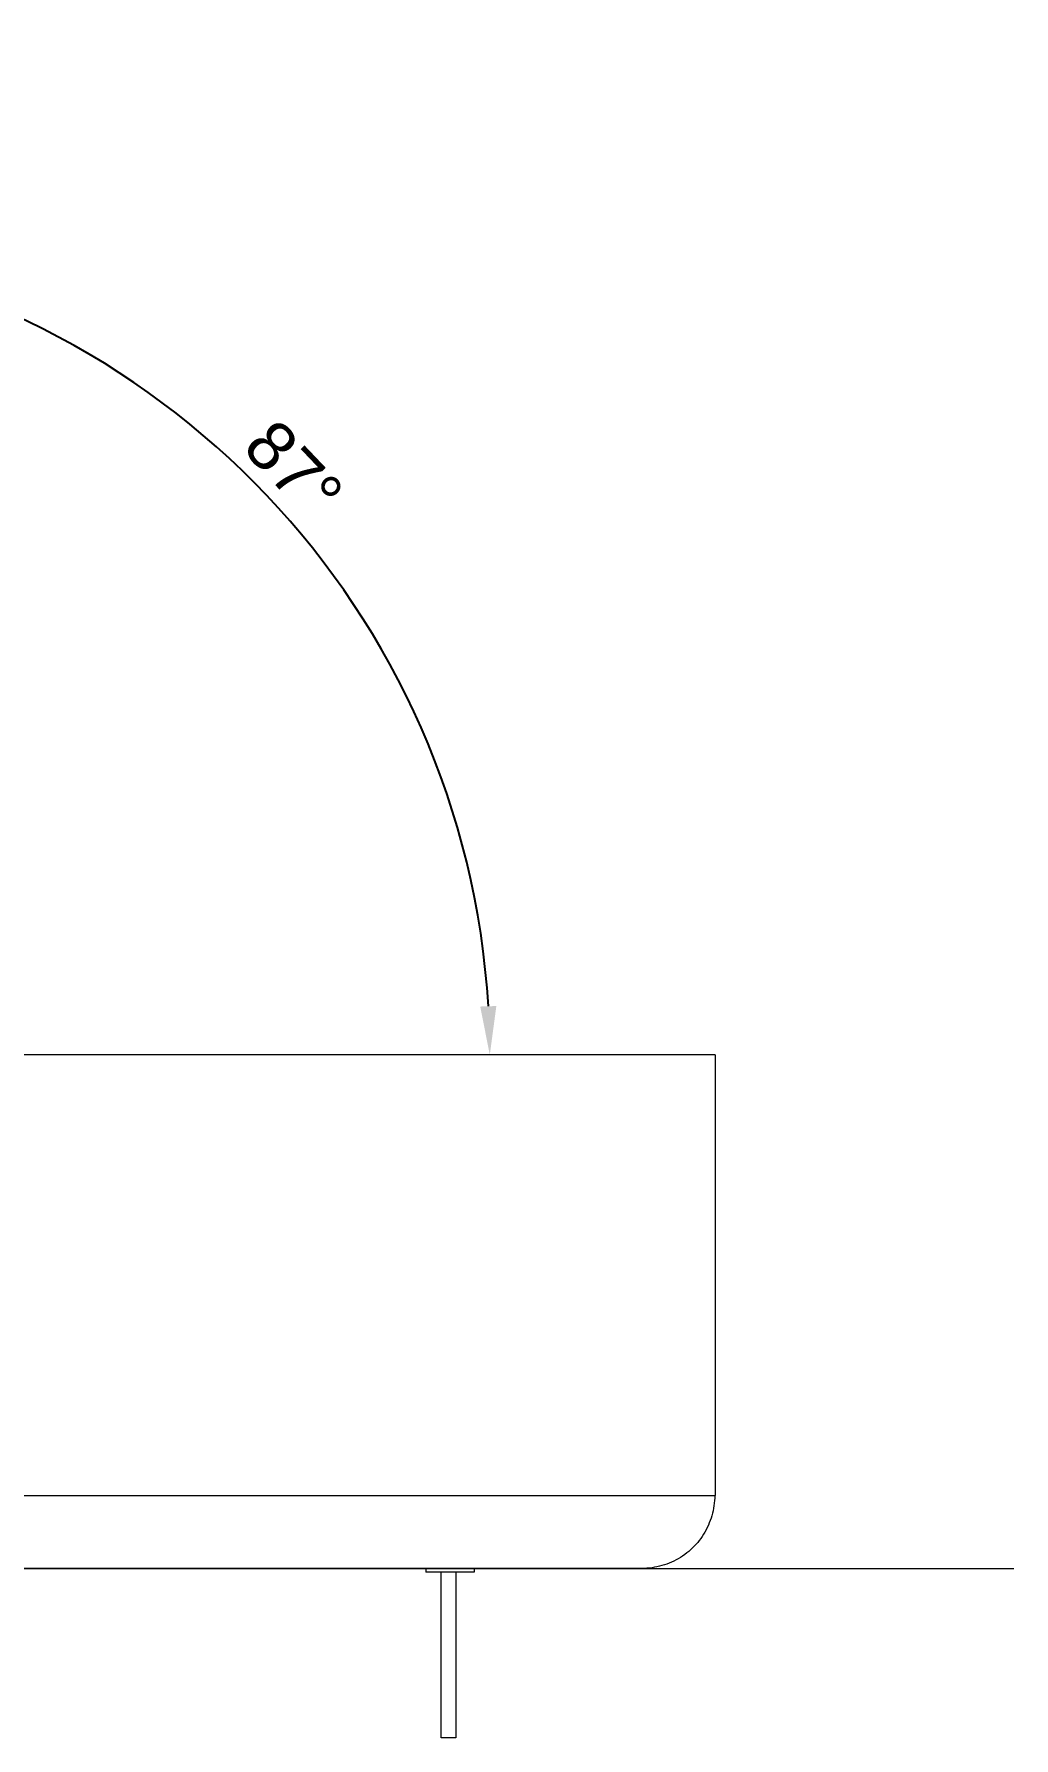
# Model space of a CAD drawing. Header units: millimetres. Extents: x 492 to 7139, y 278 to 5201.
# Drawn here: x 4217 to 5024, y 2226 to 3629 of the extents above; entities that cross this region are included whole.
import ezdxf

# ---------------------------------------------------------------- set-up
doc = ezdxf.new("R2010")
doc.units = ezdxf.units.MM
doc.layers.add('ZANO_R', color=7, linetype='Continuous', lineweight=0)
doc.layers.add('ZANO_W', color=1, linetype='Continuous', lineweight=0)
doc.styles.get("Standard").update_dxf_attribs({"font": 'arial.ttf'})
doc.dimstyles.new('pl i ang', dxfattribs={"dimtxt": 50, "dimasz": 50, "dimexe": 1.25, "dimexo": 0.625, "dimgap": 10, "dimtad": 1, "dimtoh": 1, "dimtxsty": 'Standard', "dimcen": 2.5, "dimclrd": 1, "dimclre": 1, "dimclrt": 1, "dimadec": 0, "dimazin": 0, "dimtfac": 1, "dimtmove": 0, "dimatfit": 3, "dimfxl": 1, "dimarcsym": 1})

# ---------------------------------------------------------------- blocks, each defined once
blk = doc.blocks.new('*D401')
at = {"layer": 'ZANO_W', "color": 1, "lineweight": -2}
blk.add_arc((3923.3, 2788.6), 669.4, 3.4245, 83.5755, dxfattribs=at)
at = {"layer": 'ZANO_W', "color": 1}
for points in [[(3998.7, 3460.4), (3997.7, 3447.2), (3958.3, 3457.1)], [(4584.8, 2828.4), (4598.1, 2828.8), (4592.7, 2788.6)]]:
    blk.add_solid(points, dxfattribs=at)
at = {"layer": 'ZANO_W', "color": 1, "insert": (4431.1, 3270.5), "char_height": 40, "attachment_point": 5, "rotation": 313.5}
blk.add_mtext('87%%d', dxfattribs=at)

msp = doc.modelspace()

# ---------------------------------------------------------------- linework, layer by layer
at = {"layer": 'ZANO_R'}
for p, q in [((4778.4, 2788.6), (4138.4, 2788.6)), ((4778.4, 2788.6), (4778.4, 2425.6)), ((4139.9, 2425.6), (4778.4, 2425.6)), ((4777, 2415.2), (4776.6, 2413.2)), ((4777.3, 2417.3), (4777, 2415.2)), ((4777.6, 2419.4), (4777.3, 2417.3)), ((4777.8, 2421.5), (4777.6, 2419.4)), ((4777.9, 2423.6), (4777.8, 2421.5)), ((4777.9, 2425.6), (4777.9, 2423.6)), ((4772.7, 2401.2), (4771.8, 2399.3)), ((4773.5, 2403.2), (4772.7, 2401.2)), ((4774.3, 2405.1), (4773.5, 2403.2)), ((4775, 2407.1), (4774.3, 2405.1)), ((4775.6, 2409.1), (4775, 2407.1)), ((4776.1, 2411.1), (4775.6, 2409.1)), ((4776.6, 2413.2), (4776.1, 2411.1)), ((4762.5, 2385.5), (4761.1, 2384)), ((4763.9, 2387.1), (4762.5, 2385.5)), ((4765.2, 2388.7), (4763.9, 2387.1)), ((4766.5, 2390.4), (4765.2, 2388.7)), ((4767.7, 2392.1), (4766.5, 2390.4)), ((4768.8, 2393.9), (4767.7, 2392.1)), ((4769.9, 2395.6), (4768.8, 2393.9)), ((4770.9, 2397.5), (4769.9, 2395.6)), ((4771.8, 2399.3), (4770.9, 2397.5)), ((4744.2, 2371.7), (4742.3, 2370.8)), ((4746.1, 2372.7), (4744.2, 2371.7)), ((4747.9, 2373.7), (4746.1, 2372.7)), ((4749.7, 2374.8), (4747.9, 2373.7)), ((4751.5, 2375.9), (4749.7, 2374.8)), ((4753.2, 2377.1), (4751.5, 2375.9)), ((4754.9, 2378.4), (4753.2, 2377.1)), ((4756.5, 2379.7), (4754.9, 2378.4)), ((4758.1, 2381.1), (4756.5, 2379.7)), ((4759.6, 2382.5), (4758.1, 2381.1)), ((4761.1, 2384), (4759.6, 2382.5)), ((4717.9, 2365.6), (4189.9, 2365.6)), ((4539.9, 2365.6), (4539.9, 2362.6)), ((4579.9, 2362.6), (4539.9, 2362.6)), ((4552.6, 2226.1), (4552.6, 2362.6)), ((4564.6, 2362.6), (4564.6, 2226.1)), ((4579.9, 2365.6), (4579.9, 2362.6)), ((4720, 2365.7), (4717.9, 2365.6)), ((4722.1, 2365.8), (4720, 2365.7)), ((4724.2, 2366), (4722.1, 2365.8)), ((4726.3, 2366.2), (4724.2, 2366)), ((4728.3, 2366.6), (4726.3, 2366.2)), ((4730.4, 2367), (4728.3, 2366.6)), ((4732.4, 2367.4), (4730.4, 2367)), ((4734.5, 2368), (4732.4, 2367.4)), ((4736.5, 2368.6), (4734.5, 2368)), ((4738.4, 2369.3), (4736.5, 2368.6)), ((4740.4, 2370), (4738.4, 2369.3)), ((4742.3, 2370.8), (4740.4, 2370)), ((4564.6, 2226.1), (4552.6, 2226.1))]:
    msp.add_line(p, q, dxfattribs=at)
msp.add_lwpolyline([(3224.5, 2365.6), (5024.4, 2365.6)], dxfattribs=at)

# ---------------------------------------------------------------- dimensions: what is measured, and where the dimension line sits
at = {"layer": 'ZANO_W'}
dim = msp.add_angular_dim_2l(base=(4508.7, 3113.2), line1=((4033.8, 4896.6), (3923.8, 2798.1)), line2=((4778.4, 2788.6), (4138.4, 2788.6)), dimstyle='pl i ang', override={"dimtxt": 40, "dimasz": 40, "dimexe": 10, "dimexo": 10, "dimtoh": 0, "dimdec": 0, "dimtdec": 0, "dimtmove": 1}, dxfattribs=at)
dim.commit()
dim.dimension.update_dxf_attribs({"geometry": '*D401', "text_midpoint": (4431.1, 3270.5)})

doc.saveas('drawing.dxf')
